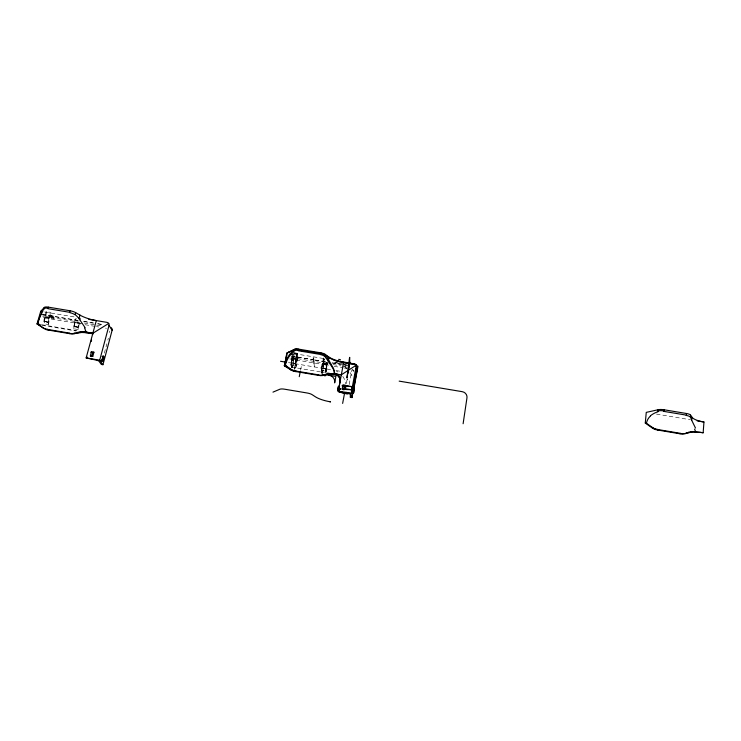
<?xml version="1.0" encoding="UTF-8"?>
<svg xmlns="http://www.w3.org/2000/svg" width="741" height="741" viewBox="0 0 741 741"><rect width="100%" height="100%" fill="white"/><g stroke="black" fill="none" stroke-linecap="round" stroke-linejoin="round"><path stroke-width="0.56" stroke-dasharray="3.71 2.78" d="M347.14 378.855L347.214 379.716L347.575 378.846M321.705 373.279L322.53 365.795M290.852 365.128L291.343 362.757A5.53 0.639 -80.6 0 1 292.01 358.514L296.372 359.246A5.53 0.621 -80.6 0 0 295.705 363.433L295.214 365.859L290.852 365.128L291.102 362.775A5.539 0.639 -80.6 0 1 291.759 358.579L292.751 353.781M291.343 362.757L295.705 363.433M291.232 367.629L292.056 360.367M291.38 367.582L293.177 354.902M293.26 358.098L293.482 356.013L297.817 356.736L297.715 359.654L293.399 358.931L293.26 358.098L297.586 358.82L297.715 359.654M293.399 358.931L293.482 356.013M294.455 368.61L296.872 354.383L297.252 356.708L296.456 364.1M295.214 365.859L295.474 363.507A5.539 0.621 -80.6 0 1 296.141 359.311L297.317 353.55L292.954 352.818M297.586 358.82L297.817 356.736M321.344 370.231L321.816 367.805A5.53 0.472 -80.5 0 1 322.492 363.609L326.864 364.34L325.725 370.972L321.344 370.231L321.631 367.888A5.548 0.472 -80.5 0 1 322.307 363.683L323.437 357.903M321.613 373.158L322.52 365.906M328.041 361.784L327.837 364.683L323.521 363.961L323.706 361.062L325.873 361.423M323.521 363.961L323.706 361.062M325.049 372.427L326.762 361.988M325.16 372.371L325.957 365.609M325.725 370.972L326.688 364.415L322.307 363.683M326.188 368.583L321.816 367.805M327.448 362.905L326.586 368.99L326.762 368.416M326.568 369.092L326.253 370.833A6.076 0.5 -80.5 0 1 325.938 372.315M292.325 367.619A6.067 0.695 -80.5 0 0 292.89 365.248L294.001 356.291L293.649 353.865L296.9 354.374M293.204 363.664L294.02 353.772M295.4 361.293L294.64 369.49A6.067 0.676 -80.5 0 0 294.677 369.648M293.334 363.655L292.954 365.6A7.178 0.824 -80.5 0 1 292.426 367.888M295.279 361.238C298.466 342.777 297.456 361.673 296.187 366.147A7.178 0.806 -80.5 0 1 295.381 369.416M326.624 369.342L326.281 371.185A7.188 0.584 -80.5 0 1 326.04 372.362M349.196 384.486L351.836 370.305M346.343 383.625L347.168 379.225M296.381 364.526L296.122 365.785A6.067 0.676 -80.5 0 1 295.011 369.629M292.167 360.469L293.316 354.911M325.984 368.879L326.864 364.34M321.603 368.147L323.484 358.514M300.568 370.204L301.661 364.804M295.446 363.766L297.317 353.55M291.074 363.034L292.843 354.448M323.993 358.403L322.585 365.47L324.03 358.913L323.298 368.759L324.382 359.339M104.361 353.161L106.852 343.805M107.843 340.091L108.334 338.229M79.389 322.983A5.474 1.778 -80.7 0 0 78.815 327.142L78.166 329.523L73.878 328.809L74.526 326.429A5.474 1.806 -80.7 0 1 75.11 322.27L79.389 322.983L78.166 327.411L73.878 326.698L76.212 318.287M79.945 320.992L80.769 318M73.878 328.809L73.878 326.429A5.483 1.815 -80.7 0 1 74.452 322.261L76.027 316.62M48.304 324.521L48.962 322.15A5.474 1.945 -80.8 0 1 49.536 317.991L45.257 317.278A5.465 1.964 -80.8 0 0 44.692 321.437L44.025 323.808L48.304 324.521L48.258 322.15A5.483 1.945 -80.8 0 1 48.832 317.982L50.453 312.35L46.174 311.637L44.553 317.268A5.483 1.973 -80.8 0 0 43.978 321.427L44.025 323.808M80.537 323.947L44.228 317.88L44.664 316.379L42.821 314.017M340.045 389.182L340.721 389.081M339.832 389.683L340.832 389.544M293.797 352.735L297.085 353.281M44.701 311.98L75.387 317.102M294.14 353.614L326.762 359.061M656.443 414.08L690.38 419.749M338.007 362.923L333.561 362.173A25.009 23.805 -4.2 0 1 340.573 364.405M339.119 363.109L343.565 363.85M48.869 315.157L53.111 315.87L53.806 316.796L53.834 318.889L49.61 318.185L48.906 317.259L48.869 315.157L49.582 316.083L49.61 318.185M347.585 365.044L344.324 364.507A13.301 12.625 -1.8 0 1 347.168 365.294M42.348 314.443L77.675 320.353M83.372 321.298L93.635 323.011M97.775 323.706L102.943 324.567M291.361 356.041L314.138 359.839M315.277 360.033L325.531 361.747M332.366 362.886L340.332 364.22M342.453 364.572L347.733 365.452M42.672 314.647L78.629 320.649M84.242 321.585L93.236 323.085M97.729 323.836L103.342 324.78M291.408 356.189L313.943 359.95M315.073 360.145L326.336 362.025M331.977 362.96L347.751 365.6M49.582 316.083L53.806 316.796M293.631 356.856L297.947 357.57M323.771 361.886L328.096 362.608M44.664 316.379L78.527 322.039M84.168 322.983L95.459 324.873M96.589 325.058L102.23 326.003M291.139 357.57L327.429 363.627M333.098 364.581L341.036 365.906M342.166 366.091L347.835 367.045M48.906 317.259L53.139 317.972L53.834 318.889M323.447 363.136L327.781 363.859M344.509 366.832L347.251 367.286M44.553 317.268L48.832 317.982M74.452 322.261L78.75 322.983A5.483 1.788 -80.7 0 0 78.166 327.151L78.166 329.523M291.759 358.579L296.141 359.311M82.279 323.641L79.102 323.113L78.463 320.103M85.076 324.706L95.283 326.411M96.423 326.596L98.692 326.976M289.75 358.913L328.42 365.378M334.108 366.332L343.203 367.851M344.343 368.045L347.761 368.61M44.692 321.437L48.971 322.205M74.526 326.429L78.815 327.198M43.978 321.427L48.258 322.15M73.878 326.429L78.166 327.151M291.102 362.775L295.474 363.507M321.631 367.888L326.012 368.62M288.434 362.59L331.431 369.787M335.96 370.546L340.49 371.306M41.607 324.697L76.907 330.606M42.089 325.29L76.193 331.005M291.194 367.017L324.178 372.538M42.672 315.888L44.228 317.88M46.174 311.637L46.692 312.313L43.988 321.696L48.267 322.409L50.962 313.026L50.453 312.35M314.027 363.516L314.416 366.943M53.111 315.87L53.139 317.972M341.064 389.145A7.225 2.14 10.6 0 1 340.026 388.655M340.86 388.58A6.113 1.815 10.6 0 1 340.175 388.154M345.195 367.314A25.009 23.805 -4.2 0 1 346.575 368.499M350.095 372.584A25.009 23.805 -4.2 0 1 352.577 377.326M336.451 371.241A16.672 15.867 -4.2 0 1 337.877 371.991M342.759 376.372A16.672 15.867 -4.2 0 1 345.658 383.801M352.586 369.287A13.301 12.625 -1.8 0 1 353.661 370.861M322.418 373.445A7.188 0.611 -80.5 0 0 323.039 370.639L323.28 368.861L323.002 370.287A6.076 0.519 -80.5 0 1 322.27 373.418M109.325 331.125A5.548 5.011 -23 0 1 109.622 332.598M105.5 328.115A5.548 5.011 -23 0 1 106.435 328.365M351.956 369.685A5.502 5.215 -0.6 0 1 353.874 371.593"/><path stroke-width="1.11" d="M353.253 389.405L352.475 393.916L352.475 393.156M351.688 393.221L353.031 393.036A2.223 0.658 10.5 0 0 353.67 392.674L354.254 387.654A2.242 0.667 10.5 0 0 352.049 386.607L345.88 385.57A2.242 0.667 10.6 0 0 344.324 385.505L341.981 385.839M353.67 392.674L354.254 387.654M353.827 387.682L356.875 371.195L356.912 367.008L351.984 393.703L351.151 393.314L356.097 366.628A1.945 1.843 0.3 0 0 354.513 364.489L343.565 362.664A17.219 5.595 10.8 0 1 328.856 357.431L325.716 355.134A5.706 1.834 11.2 0 0 320.733 353.355L298.41 350.104L298.354 350.771L320.584 354.476L320.714 353.457M703.163 432.753L703.95 422.009A18.164 5.382 4.2 0 1 691.937 417.174L690.584 415.145A5.974 1.788 4.6 0 0 686.518 413.506L663.917 409.745A5.928 1.797 5 0 0 658.11 409.736L646.263 412.385L645.281 423.065L652.988 428.52L655.507 429.558A18.117 16.385 32.8 0 0 657.656 430.039L680.006 433.791A17.765 15.978 33.8 0 0 682.544 434.05L691.733 432.096L699.884 432.299A59.132 53.269 39.7 0 1 703.163 432.753L694.104 431.623M690.584 415.145L690.436 417.044A34.197 7.882 -89.6 0 1 691.696 420.277L695.493 428.057M691.696 420.304L691.937 417.174M291.157 354.124C293.918 352.633 293.38 350.586 294.668 349.289A4.854 1.565 11.6 0 1 298.706 349.159L320.918 352.855A4.854 1.565 11.2 0 1 325.16 354.365L328.319 356.671A17.969 5.845 10.8 0 0 338.396 360.997M686.518 413.506L686.388 415.136L663.769 411.366L663.917 409.745M657.943 411.625L658.11 409.736M324.78 374.575L324.79 375.613A7.188 0.584 -80.5 0 0 325.54 374.464M347.862 373.325L348.363 370.231L348.196 371.417M463.116 423.732L466.969 397.834A5.595 5.289 17.9 0 0 462.245 391.674L399.167 381.124M348.39 370.065L349.928 362.219M352.753 391.507L352.577 392.489C354.078 386.867 342.157 392.258 344.926 386.867M352.003 397.574L351.984 393.452L338.174 391.128L338.192 391.628L347.575 393.212A2.797 0.815 10.5 0 1 350.336 394.499L350.363 397.296L352.003 397.574L353.42 389.877M353.031 393.036L353.605 389.905A2.223 0.658 10.5 0 0 354.244 389.534M353.902 388.479L358.005 366.258L355.782 365.887M340.267 391.711A6.123 1.797 10.6 0 0 344.945 393.165L346.13 393.36L346.316 392.387M339.647 386.181L338.98 386.274A2.223 0.658 10.7 0 0 338.359 386.645L337.785 390.146A7.234 2.121 10.6 0 0 344.954 393.49L346.14 393.693L346.39 392.322M346.13 393.36L346.862 393.397L347.084 392.415M346.14 393.693A2.214 0.648 10.6 0 0 347.677 393.758L347.779 393.175M351.567 390.118L352.049 386.607M350.363 397.296L350.771 395.073M342.055 388.895L343.731 388.664L344.324 385.505M344.741 389.516L345.528 385.311L343 384.885L342.203 389.09L344.741 389.516L343.102 389.747M343.731 388.664A2.242 0.658 10.6 0 1 345.287 388.729L345.88 385.57M342.638 403.41L344.695 392.415M345.297 389.062L345.445 388.275M345.519 387.886L345.741 386.7M344.945 393.165L345.093 392.378M344.954 393.49L345.176 392.322M337.785 390.146L338.359 386.645M338.368 390.072A1.121 1.065 -2.5 0 0 339.276 391.313L339.295 391.813A1.121 1.065 -2.5 0 1 338.396 390.581L343.694 362.136M338.396 390.581L340.499 379.475M339.007 389.182L338.878 390.322A6.123 1.797 10.6 0 0 338.989 390.674M338.878 390.322L339.026 389.544M349.539 363.924L349.706 363.21M354.513 364.489L354.633 363.961L334.172 360.293M652.812 428.4L653.247 427.983L651.107 426.529A69.237 26.871 33.1 0 1 646.458 423.222L646.68 422.24A9.244 6.271 -67.3 0 1 649.764 416.692L650.515 415.933M328.3 373.77C341.036 376.215 329.801 364.776 327.596 360.172A26.333 14.153 86.6 0 0 326.54 358.598C324.132 357.079 326.04 355.736 325.16 354.365M320.733 353.355L320.872 352.827M299.253 376.678L300.346 371.287M285.378 365.294L291.472 369.731M287.758 352.716L288.657 352.197M110.724 327.494A2.769 2.501 -22.5 0 1 112.113 330.273L102.953 364.72L99.711 360.2L109.02 325.364A2.807 2.529 -22.4 0 0 107.019 322.381L88.763 319.334M101.869 360.256L102.415 358.209M101.591 361.275L102.814 361.006L102.221 360.172L103.314 356.069L102.091 356.347M102.814 361.006L103.907 356.912L103.314 356.069M91.597 356.616L92.708 352.494L93.931 352.207L92.81 356.338L90.819 356.486M102.953 364.72L101.35 364.442L99.137 361.386A2.862 0.75 14.3 0 0 95.774 360.015L86.151 357.912L96.302 320.594A17.664 5.289 15.3 0 1 79.945 315.11M86.567 358.468L86.993 356.921M91.171 341.508L91.588 339.98M85.187 327.8L78.981 318.621L79.963 315.11L75.628 312.628A5.882 1.732 15.5 0 0 70.089 310.775L48.332 307.145A5.909 1.714 15.8 0 0 44.349 307.413L40.718 311.313L37.05 323.928L40.95 325.095M75.628 312.628L75.082 314.592A32.076 24.36 85.5 0 1 79 318.602M70.089 310.766L69.663 312.304L47.887 308.673L48.332 307.145M37.532 324.53L38.162 322.381M38.476 321.307L40.023 315.953A2.732 1 -80.8 0 1 41.107 314.267M38.18 324.512L37.309 323.9L38.652 319.797L44.358 307.422M286.517 355.828L284.368 365.869L291.333 370.176A7.354 5.696 1.7 0 0 292.862 370.824L295.983 371.593M325.595 355.699L327.318 357.792A27.046 14.801 89.2 0 1 328.458 359.561L333.552 368.564L334.858 373.733M352.521 392.582L351.577 392.767M657.656 430.049L658.138 429.595L680.525 433.346L680.006 433.791M685.008 433.791L686.268 433.142M688.185 432.744L688.621 432.383L687.833 432.642M293.658 350.308L290.657 353.198A22.295 8.234 -71.1 0 0 290.12 353.827L288.916 355.43A12.236 4.492 -71 0 0 284.637 365.294M108.714 323.437L92.847 333.274A65.893 59.752 -28.6 0 0 89.68 332.82L81.64 332.487L72.238 333.932A19.803 17.691 -23.3 0 1 69.774 333.672L48.23 330.06A19.831 17.608 -24 0 1 45.849 329.513L37.05 323.928L39.329 324.308M294.668 349.289L288.027 352.503A1.074 0.982 -52.1 0 0 286.887 353.198M286.823 353.17L293.76 349.808A5.706 1.834 11.6 0 1 298.503 349.65L298.706 349.15M272.975 392.137L279.848 389.238A5.78 1.63 11.6 0 1 284.6 389.201L307.098 392.989A5.78 1.639 11.2 0 1 312.174 394.694L315.434 396.824A17.441 4.983 10.8 0 0 330.412 401.817M687.435 432.763L686.657 433.013M326.04 374.168L326.299 374.816L323.02 375.483A7.354 5.715 3.4 0 1 321.307 375.594L318.093 375.307A19.581 18.46 -4.4 0 0 320.529 375.567L329.208 374.122L336.053 374.214A6.993 6.641 -3.3 0 1 340.017 381.411L340.036 381.921A6.984 6.632 -3.4 0 0 334.413 374.251L336.081 374.714L335.951 373.936A16.95 0.917 9.7 0 0 341.249 374.872L356.458 365.063M322.372 375.002L323.169 374.853M103.907 356.912L102.61 357.088M100.998 360.441L102.221 360.172M73.702 333.33L77.666 332.468L78.027 332.959M327.596 360.172C328.948 359.876 329.569 357.264 328.374 356.671M344.102 386.024L344.778 385.931M339.054 389.321L338.387 389.414A2.232 0.658 10.7 0 0 337.766 389.775M343.509 389.173L344.519 389.034M352.938 389.998L353.605 389.905M691.01 431.864L692.937 431.67A33.697 29.946 34.3 0 1 694.095 431.549M346.899 393.397L349.233 393.082M347.677 393.758L350.011 393.443M79.741 332.135L85.928 332.042A17.414 0.861 10.4 0 0 92.857 333.274L82.603 331.56M345.232 385.866L345.834 385.904M331.44 374.455L336.081 374.714M683.119 433.615L683.674 433.615A7.567 6.447 32.7 0 0 685.518 433.457M284.683 365.35L286.739 353.438L287.073 355.272M645.281 423.065L646.458 423.222M42.709 311.646L40.718 311.313L41.533 312.369M697.161 420.879L703.95 422.009M343.731 362.432L353.022 363.979A2.769 0.88 10.6 0 1 354.661 364.433M280.515 361.265L286.174 362.219M80.741 331.764L93.255 333.858M286.647 366.249L284.368 365.869L284.257 365.332L293.575 371.037A19.581 18.414 -7.3 0 0 296.02 371.602M327.596 373.112L338.276 374.9M327.717 375.029L335.886 376.4L334.645 382.893A6.938 6.595 -4.3 0 0 329.078 375.261M342.787 385.357L343.889 385.542M346.269 385.978L348.965 386.431M350.891 386.756L352.827 387.173M345.287 388.729L351.466 389.766A2.242 0.658 10.5 0 1 353.67 390.813M93.931 352.207L91.439 351.79L90.328 355.912L92.81 356.338M90.847 352.179L92.708 352.494M86.151 357.912L99.711 360.2M329.736 401.715L330.532 401.844M356.097 366.628L356.903 366.98A2.779 2.631 0.3 0 0 354.661 363.988L354.661 363.988M339.999 361.367L343.027 362.442M655.563 428.993L655.016 428.817M43.469 328.17L38.523 324.753M355.365 364.924L355.013 364.618A2.445 1.658 -11.8 0 0 354.717 364.387M353.077 387.33L353.151 387.941M43.237 328.022L43.682 328.578M48.23 330.06L47.757 329.467L69.33 333.089L69.774 333.672M74.313 333.228L74.711 333.774M109.02 325.364L112.113 330.273M291.232 369.583L291.333 370.176M313.387 357.801L314.027 363.516M322.965 374.909L323.02 375.483M291.083 369.361L291.176 369.981A7.178 0.824 -80.5 0 0 291.621 370.139M338.906 387.895A7.225 2.14 10.6 0 1 338.378 387.015M353.883 382.495A25.009 23.805 -4.2 0 1 353.957 387.821M355.171 375.317A13.301 12.625 -1.8 0 1 355.078 379.086L357.181 367.712A1.102 1.047 0.5 0 0 356.801 366.73M686.147 415.432A5.956 2.084 3.7 0 1 690.279 417.053M657.387 411.357A5.909 2.871 8.2 0 1 663.992 411.079M650.459 415.747A28.019 19.266 -68 0 1 657.934 411.774M694.567 429.076A8.901 3.631 70.6 0 1 695.53 431.605M658.147 429.502A17.265 14.209 27.5 0 1 655.581 428.9M683.137 433.698A17.349 14.357 29.2 0 1 680.525 433.429M655.035 428.752A7.54 6.382 28.6 0 1 653.266 427.965M688.565 432.272A15.598 13.366 28.6 0 1 690.973 431.744M325.336 374.511A6.076 0.5 -80.5 0 1 324.993 374.575M321.761 375.354A7.188 0.611 -80.5 0 1 321.585 375.363M294.677 370.898A7.178 0.806 -80.5 0 1 294.594 370.898M43.821 309.386A5.863 2.723 27.7 0 1 47.72 308.275M69.802 312.674A5.845 2.325 18 0 1 74.767 314.647M84.585 328.013A9.429 7.79 50.3 0 1 85.539 331.107M85.984 331.134A6.493 5.974 23.8 0 1 85.919 332.042M47.813 329.291A15.561 12.597 -16.5 0 1 43.478 328.152M73.683 333.654A16.191 13.644 -17 0 1 69.265 333.265M77.648 332.348A15.496 13.051 -21.3 0 1 79.741 332.024M336.192 373.612A6.854 6.512 -1 0 1 340.323 380.485M356.041 368.842A2.751 2.603 0.2 0 1 356.875 371.195M338.665 359.339A11.198 6.66 10.4 0 1 340.48 359.755M322.391 375.307A15.913 14.292 0.4 0 1 317.917 374.955M295.955 370.889A15.228 13.282 -1.6 0 1 291.491 369.703M326.216 374.01A15.246 13.81 -3.7 0 1 328.291 373.668M326.29 374.77A22.415 17.728 4.1 0 1 331.44 374.492M293.436 350.206A5.687 2.89 18.2 0 1 298.466 349.437M320.714 353.652A5.687 2.464 11.9 0 1 325.484 355.652M294.01 351.169A4.881 2.631 19.4 0 1 298.354 350.465M320.584 354.67A4.881 2.195 12.1 0 1 324.632 356.375M285.313 365.313A11.411 4.446 -70.5 0 1 289.453 356.143L290.694 354.643A21.656 7.864 -68.9 0 1 291.157 354.105M349.382 358.94L346.908 377.975L349.733 362.895L349.678 357.366L349.382 358.94M317.963 374.761L295.928 371.065L296.02 371.602L318.019 375.289L317.963 374.761"/></g></svg>
